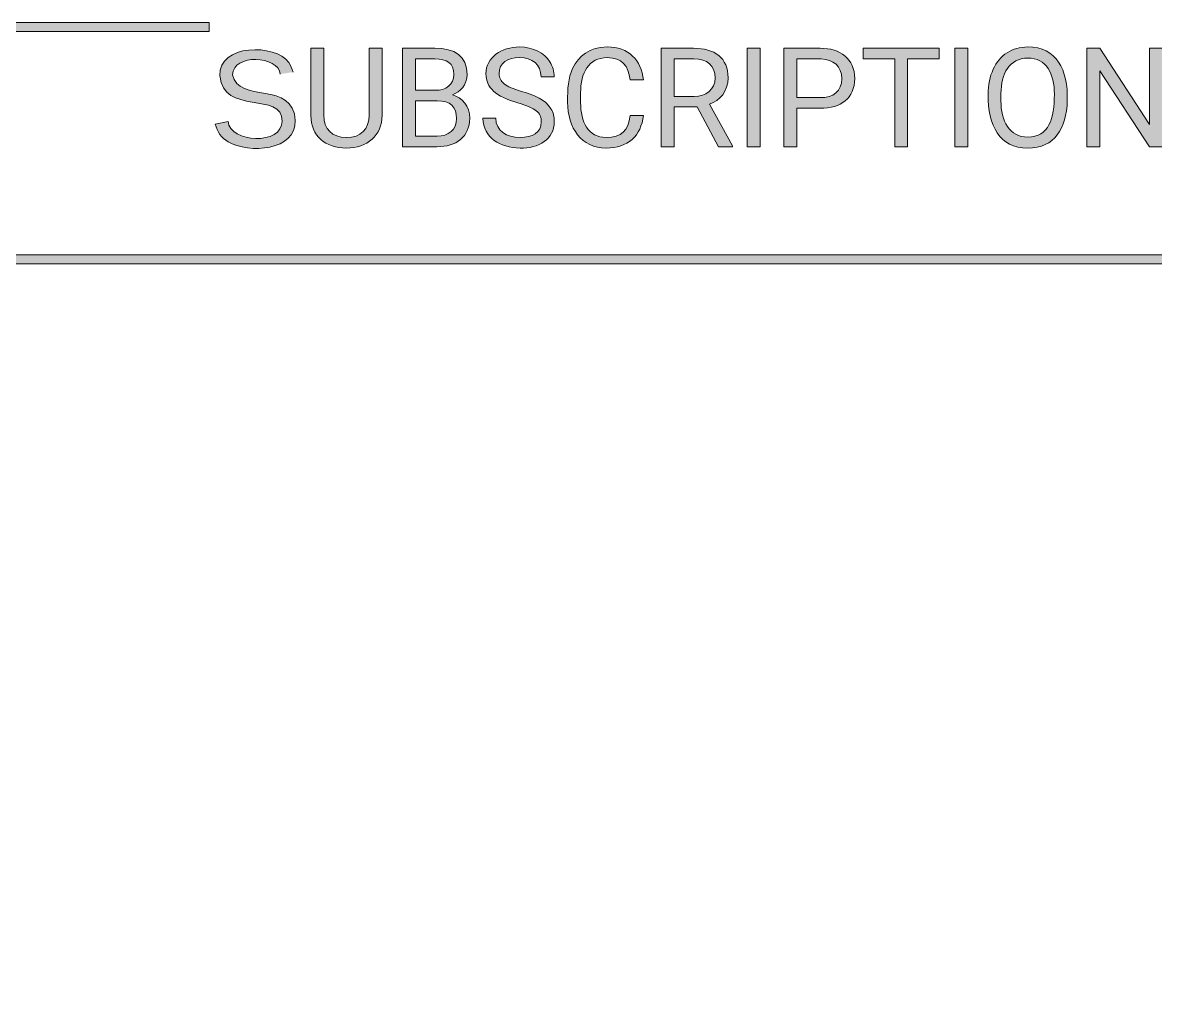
# Model space of a CAD drawing. Extents: x 3 to 1760, y 20 to 1040.
# Drawn here: x 823.8 to 951, y 654.3 to 765.2 of the extents above; entities that cross this region are included whole.
import ezdxf

# ---------------------------------------------------------------- set-up
doc = ezdxf.new("R2010")
doc.units = 0
doc.header["$MEASUREMENT"] = 0
doc.layers.add('Layer 1', color=7, linetype='Continuous', lineweight=0)

# ---------------------------------------------------------------- blocks, each defined once
blk = doc.blocks.new('Block_116')
at = {"layer": 'Layer 1', "true_color": 0x282c33, "transparency": 33554687}
h = blk.add_hatch(color=250, dxfattribs=at)
h.dxf.hatch_style = 2
edge = h.paths.add_edge_path()
edge.add_spline(control_points=[(852.71, 759.4), (852.5, 761.47), (847.4, 761.73), (847.35, 759.31), (847.96, 756.07), (854.18, 758.7), (854.4, 754.17), (854.53, 750.8), (849.17, 750.41), (846.84, 751.79), (846.1, 752.22), (845.63, 752.91), (845.41, 753.78), (845.41, 753.78), (846.84, 754.08), (846.84, 754.08), (847.05, 751.66), (852.93, 751.36), (852.93, 754.12), (852.93, 757.49), (846.23, 754.73), (845.93, 759.22), (845.71, 762.77), (852.19, 762.85), (853.66, 760.69), (853.88, 760.39), (854.01, 760), (854.14, 759.61)], knot_values=[0, 0, 0, 0, 1, 1, 1, 2, 2, 2, 3, 3, 3, 4, 4, 4, 5, 5, 5, 6, 6, 6, 7, 7, 7, 8, 8, 8, 9, 9, 9, 9], degree=3, periodic=0)
edge.add_line((854.14, 759.61), (852.71, 759.4))
h = blk.add_hatch(color=250, dxfattribs=at)
h.dxf.hatch_style = 2
edge = h.paths.add_edge_path()
edge.add_spline(control_points=[(879.65, 752.27), (881.01, 752.27), (882.04, 752.8), (882.04, 754.02), (882.04, 754.56), (881.85, 754.99), (881.47, 755.28), (881.09, 755.58), (880.4, 755.87), (879.4, 756.16), (878.15, 756.52), (877.24, 756.96), (876.67, 757.49), (876.1, 758.01), (875.82, 758.66), (875.82, 759.42), (875.82, 761.29), (877.57, 762.44), (879.58, 762.44), (881.14, 762.44), (882.38, 761.76), (882.99, 760.78), (883.31, 760.27), (883.48, 759.71), (883.48, 759.09), (883.48, 759.09), (882.01, 759.09), (882.01, 759.09), (882.01, 760.49), (881.03, 761.24), (879.58, 761.24), (878.27, 761.24), (877.31, 760.66), (877.29, 759.45), (877.29, 759), (877.49, 758.62), (877.87, 758.31), (878.25, 758), (878.89, 757.72), (879.81, 757.45), (881.37, 757), (882.43, 756.57), (883.12, 755.5), (883.39, 755.1), (883.5, 754.6), (883.5, 754.04), (883.49, 752.09), (881.75, 751.02), (879.65, 751.08), (877.39, 751.14), (875.54, 752.21), (875.47, 754.43), (875.47, 754.43), (876.93, 754.43), (876.93, 754.43), (876.93, 753.01), (878.15, 752.27), (879.65, 752.27)], knot_values=[0, 0, 0, 0, 1, 1, 1, 2, 2, 2, 3, 3, 3, 4, 4, 4, 5, 5, 5, 6, 6, 6, 7, 7, 7, 8, 8, 8, 9, 9, 9, 10, 10, 10, 11, 11, 11, 12, 12, 12, 13, 13, 13, 14, 14, 14, 15, 15, 15, 16, 16, 16, 17, 17, 17, 18, 18, 18, 19, 19, 19, 19], degree=3, periodic=0)
edge.add_line((879.65, 752.27), (879.65, 752.27))
h = blk.add_hatch(color=250, dxfattribs=at)
h.dxf.hatch_style = 2
edge = h.paths.add_edge_path()
edge.add_spline(control_points=[(889.31, 752.27), (891.12, 752.27), (891.77, 753.04), (892.04, 754.74), (892.04, 754.74), (893.51, 754.74), (893.51, 754.74), (893.26, 752.48), (891.77, 751.08), (889.31, 751.08), (886.57, 751.08), (884.99, 753.35), (884.99, 756.24), (884.99, 757.74), (885.05, 758.98), (885.55, 760.02), (886.21, 761.43), (887.5, 762.42), (889.44, 762.44), (891.84, 762.45), (893.31, 760.96), (893.51, 758.73), (893.51, 758.73), (892.04, 758.73), (892.04, 758.73), (891.8, 760.34), (891.14, 761.24), (889.44, 761.24), (887.38, 761.24), (886.43, 759.54), (886.46, 757.27), (886.46, 757.27), (886.46, 756.2), (886.46, 756.2), (886.43, 754.05), (887.33, 752.27), (889.31, 752.27)], knot_values=[0, 0, 0, 0, 1, 1, 1, 2, 2, 2, 3, 3, 3, 4, 4, 4, 5, 5, 5, 6, 6, 6, 7, 7, 7, 8, 8, 8, 9, 9, 9, 10, 10, 10, 11, 11, 11, 12, 12, 12, 12], degree=3, periodic=0)
edge.add_line((889.31, 752.27), (889.31, 752.27))
h = blk.add_hatch(color=250, dxfattribs=at)
h.dxf.hatch_style = 2
edge = h.paths.add_edge_path()
edge.add_spline(control_points=[(936.69, 762.44), (939.92, 762.44), (941.24, 759.91), (941.14, 756.4), (941.05, 753.3), (939.72, 751.08), (936.7, 751.08), (933.5, 751.08), (932.24, 753.61), (932.24, 757.1), (932.24, 759.24), (933.05, 760.95), (934.37, 761.79), (935.05, 762.21), (935.81, 762.44), (936.69, 762.44)], knot_values=[0, 0, 0, 0, 1, 1, 1, 2, 2, 2, 3, 3, 3, 4, 4, 4, 5, 5, 5, 5], degree=3, periodic=0)
edge = h.paths.add_edge_path()
edge.add_spline(control_points=[(936.7, 752.31), (939.07, 752.31), (939.69, 754.43), (939.69, 757.12), (939.69, 759.45), (938.81, 761.19), (936.69, 761.19), (934.64, 761.19), (933.69, 759.42), (933.69, 757.21), (933.69, 757.21), (933.69, 756.4), (933.69, 756.4), (933.66, 754.14), (934.63, 752.31), (936.7, 752.31)], knot_values=[0, 0, 0, 0, 1, 1, 1, 2, 2, 2, 3, 3, 3, 4, 4, 4, 5, 5, 5, 5], degree=3, periodic=0)
edge.add_line((936.7, 752.31), (936.7, 752.31))
h = blk.add_hatch(color=250, dxfattribs=at)
h.dxf.hatch_style = 2
edge = h.paths.add_edge_path()
edge.add_spline(control_points=[(860.14, 752.27), (861.76, 752.27), (862.7, 753.19), (862.69, 754.79), (862.69, 754.79), (862.69, 762.29), (862.69, 762.29), (862.69, 762.29), (864.16, 762.29), (864.16, 762.29), (864.16, 762.29), (864.16, 754.77), (864.16, 754.77), (864.13, 752.49), (862.5, 751.08), (860.14, 751.08), (857.79, 751.08), (856.14, 752.45), (856.15, 754.75), (856.15, 754.75), (856.15, 762.29), (856.15, 762.29), (856.15, 762.29), (857.59, 762.29), (857.59, 762.29), (857.59, 762.29), (857.59, 754.8), (857.59, 754.8), (857.59, 753.2), (858.53, 752.27), (860.14, 752.27)], knot_values=[0, 0, 0, 0, 1, 1, 1, 2, 2, 2, 3, 3, 3, 4, 4, 4, 5, 5, 5, 6, 6, 6, 7, 7, 7, 8, 8, 8, 9, 9, 9, 10, 10, 10, 10], degree=3, periodic=0)
edge.add_line((860.14, 752.27), (860.14, 752.27))
h = blk.add_hatch(color=250, dxfattribs=at)
h.dxf.hatch_style = 2
edge = h.paths.add_edge_path()
edge.add_spline(control_points=[(870.32, 752.42), (871.62, 752.41), (872.52, 753.14), (872.52, 754.4), (872.52, 755.73), (871.8, 756.4), (870.35, 756.4), (870.35, 756.4), (867.92, 756.4), (867.92, 756.4), (867.92, 756.4), (867.92, 752.42), (867.92, 752.42), (867.92, 752.42), (870.32, 752.42), (870.32, 752.42)], knot_values=[0, 0, 0, 0, 1, 1, 1, 2, 2, 2, 3, 3, 3, 4, 4, 4, 5, 5, 5, 5], degree=3, periodic=0)
edge = h.paths.add_edge_path()
edge.add_spline(control_points=[(873.99, 754.42), (873.98, 752.33), (872.49, 751.23), (870.29, 751.23), (870.29, 751.23), (866.46, 751.23), (866.46, 751.23), (866.46, 751.23), (866.46, 762.29), (866.46, 762.29), (866.46, 762.29), (870.07, 762.29), (870.07, 762.29), (872.31, 762.3), (873.69, 761.44), (873.69, 759.34), (873.69, 758.18), (872.94, 757.42), (872.05, 757.05), (873.16, 756.76), (873.99, 755.78), (873.99, 754.42)], knot_values=[0, 0, 0, 0, 1, 1, 1, 2, 2, 2, 3, 3, 3, 4, 4, 4, 5, 5, 5, 6, 6, 6, 7, 7, 7, 7], degree=3, periodic=0)
edge = h.paths.add_edge_path()
edge.add_spline(control_points=[(872.22, 759.35), (872.21, 760.65), (871.43, 761.09), (870.07, 761.09), (870.07, 761.09), (867.92, 761.09), (867.92, 761.09), (867.92, 761.09), (867.92, 757.57), (867.92, 757.57), (867.92, 757.57), (870.12, 757.57), (870.12, 757.57), (871.31, 757.55), (872.23, 758.21), (872.22, 759.35)], knot_values=[0, 0, 0, 0, 1, 1, 1, 2, 2, 2, 3, 3, 3, 4, 4, 4, 5, 5, 5, 5], degree=3, periodic=0)
edge.add_line((872.22, 759.35), (872.22, 759.35))
h = blk.add_hatch(color=250, dxfattribs=at)
h.dxf.hatch_style = 2
edge = h.paths.add_edge_path()
edge.add_spline(control_points=[(903.03, 758.96), (903.03, 757.43), (902.1, 756.45), (900.92, 756.01), (900.92, 756.01), (903.52, 751.32), (903.52, 751.32), (903.52, 751.32), (903.52, 751.23), (903.52, 751.23), (903.52, 751.23), (901.95, 751.23), (901.95, 751.23), (901.95, 751.23), (899.55, 755.7), (899.55, 755.7), (899.55, 755.7), (896.95, 755.7), (896.95, 755.7), (896.95, 755.7), (896.95, 751.23), (896.95, 751.23), (896.95, 751.23), (895.49, 751.23), (895.49, 751.23), (895.49, 751.23), (895.49, 762.29), (895.49, 762.29), (895.49, 762.29), (899.15, 762.29), (899.15, 762.29), (901.5, 762.3), (903.03, 761.23), (903.03, 758.96)], knot_values=[0, 0, 0, 0, 1, 1, 1, 2, 2, 2, 3, 3, 3, 4, 4, 4, 5, 5, 5, 6, 6, 6, 7, 7, 7, 8, 8, 8, 9, 9, 9, 10, 10, 10, 11, 11, 11, 11], degree=3, periodic=0)
edge = h.paths.add_edge_path()
edge.add_spline(control_points=[(901.57, 758.96), (901.57, 760.38), (900.65, 761.09), (899.19, 761.09), (899.19, 761.09), (896.95, 761.09), (896.95, 761.09), (896.95, 761.09), (896.95, 756.89), (896.95, 756.89), (896.95, 756.89), (899.2, 756.89), (899.2, 756.89), (900.55, 756.87), (901.57, 757.66), (901.57, 758.96)], knot_values=[0, 0, 0, 0, 1, 1, 1, 2, 2, 2, 3, 3, 3, 4, 4, 4, 5, 5, 5, 5], degree=3, periodic=0)
edge.add_line((901.57, 758.96), (901.57, 758.96))
h = blk.add_hatch(color=250, dxfattribs=at)
h.dxf.hatch_style = 2
edge = h.paths.add_edge_path()
edge.add_spline(control_points=[(906.64, 751.23), (906.64, 751.23), (905.18, 751.23), (905.18, 751.23), (905.18, 751.23), (905.18, 762.29), (905.18, 762.29), (905.18, 762.29), (906.64, 762.29), (906.64, 762.29), (906.64, 762.29), (906.64, 751.23), (906.64, 751.23)], knot_values=[0, 0, 0, 0, 1, 1, 1, 2, 2, 2, 3, 3, 3, 4, 4, 4, 4], degree=3, periodic=0)
edge.add_line((906.64, 751.23), (906.64, 751.23))
h = blk.add_hatch(color=250, dxfattribs=at)
h.dxf.hatch_style = 2
edge = h.paths.add_edge_path()
edge.add_spline(control_points=[(917.26, 758.91), (917.25, 756.65), (915.72, 755.56), (913.37, 755.56), (913.37, 755.56), (910.76, 755.56), (910.76, 755.56), (910.76, 755.56), (910.76, 751.23), (910.76, 751.23), (910.76, 751.23), (909.3, 751.23), (909.3, 751.23), (909.3, 751.23), (909.3, 762.29), (909.3, 762.29), (909.3, 762.29), (913.38, 762.29), (913.38, 762.29), (915.64, 762.33), (917.26, 761.04), (917.26, 758.91)], knot_values=[0, 0, 0, 0, 1, 1, 1, 2, 2, 2, 3, 3, 3, 4, 4, 4, 5, 5, 5, 6, 6, 6, 7, 7, 7, 7], degree=3, periodic=0)
edge = h.paths.add_edge_path()
edge.add_spline(control_points=[(915.8, 758.89), (915.81, 760.24), (914.84, 761.08), (913.47, 761.09), (913.47, 761.09), (910.76, 761.09), (910.76, 761.09), (910.76, 761.09), (910.76, 756.75), (910.76, 756.75), (910.76, 756.75), (913.38, 756.75), (913.38, 756.75), (914.87, 756.74), (915.8, 757.45), (915.8, 758.89)], knot_values=[0, 0, 0, 0, 1, 1, 1, 2, 2, 2, 3, 3, 3, 4, 4, 4, 5, 5, 5, 5], degree=3, periodic=0)
edge.add_line((915.8, 758.89), (915.8, 758.89))
h = blk.add_hatch(color=250, dxfattribs=at)
h.dxf.hatch_style = 2
edge = h.paths.add_edge_path()
edge.add_spline(control_points=[(926.76, 761.09), (926.76, 761.09), (923.2, 761.09), (923.2, 761.09), (923.2, 761.09), (923.2, 751.23), (923.2, 751.23), (923.2, 751.23), (921.75, 751.23), (921.75, 751.23), (921.75, 751.23), (921.75, 761.09), (921.75, 761.09), (921.75, 761.09), (918.21, 761.09), (918.21, 761.09), (918.21, 761.09), (918.21, 762.29), (918.21, 762.29), (918.21, 762.29), (926.76, 762.29), (926.76, 762.29), (926.76, 762.29), (926.76, 761.09), (926.76, 761.09)], knot_values=[0, 0, 0, 0, 1, 1, 1, 2, 2, 2, 3, 3, 3, 4, 4, 4, 5, 5, 5, 6, 6, 6, 7, 7, 7, 8, 8, 8, 8], degree=3, periodic=0)
edge.add_line((926.76, 761.09), (926.76, 761.09))
h = blk.add_hatch(color=250, dxfattribs=at)
h.dxf.hatch_style = 2
edge = h.paths.add_edge_path()
edge.add_spline(control_points=[(929.96, 751.23), (929.96, 751.23), (928.51, 751.23), (928.51, 751.23), (928.51, 751.23), (928.51, 762.29), (928.51, 762.29), (928.51, 762.29), (929.96, 762.29), (929.96, 762.29), (929.96, 762.29), (929.96, 751.23), (929.96, 751.23)], knot_values=[0, 0, 0, 0, 1, 1, 1, 2, 2, 2, 3, 3, 3, 4, 4, 4, 4], degree=3, periodic=0)
edge.add_line((929.96, 751.23), (929.96, 751.23))
h = blk.add_hatch(color=250, dxfattribs=at)
h.dxf.hatch_style = 2
edge = h.paths.add_edge_path()
edge.add_spline(control_points=[(951.82, 751.23), (951.82, 751.23), (950.36, 751.23), (950.36, 751.23), (950.36, 751.23), (944.79, 759.75), (944.79, 759.75), (944.79, 759.75), (944.79, 751.23), (944.79, 751.23), (944.79, 751.23), (943.33, 751.23), (943.33, 751.23), (943.33, 751.23), (943.33, 762.29), (943.33, 762.29), (943.33, 762.29), (944.79, 762.29), (944.79, 762.29), (944.79, 762.29), (950.37, 753.73), (950.37, 753.73), (950.37, 753.73), (950.37, 762.29), (950.37, 762.29), (950.37, 762.29), (951.82, 762.29), (951.82, 762.29), (951.82, 762.29), (951.82, 751.23), (951.82, 751.23)], knot_values=[0, 0, 0, 0, 1, 1, 1, 2, 2, 2, 3, 3, 3, 4, 4, 4, 5, 5, 5, 6, 6, 6, 7, 7, 7, 8, 8, 8, 9, 9, 9, 10, 10, 10, 10], degree=3, periodic=0)
edge.add_line((951.82, 751.23), (951.82, 751.23))
at = {"layer": 'Layer 1'}
for points, knots in [([(852.71, 759.4), (852.5, 761.47), (847.4, 761.73), (847.35, 759.31), (847.96, 756.07), (854.18, 758.7), (854.4, 754.17), (854.53, 750.8), (849.17, 750.41), (846.84, 751.79), (846.1, 752.22), (845.63, 752.91), (845.41, 753.78), (845.41, 753.78), (846.84, 754.08), (846.84, 754.08), (847.05, 751.66), (852.93, 751.36), (852.93, 754.12), (852.93, 757.49), (846.23, 754.73), (845.93, 759.22), (845.71, 762.77), (852.19, 762.85), (853.66, 760.69), (853.88, 760.39), (854.01, 760), (854.14, 759.61)], [0, 0, 0, 0, 1, 1, 1, 2, 2, 2, 3, 3, 3, 4, 4, 4, 5, 5, 5, 6, 6, 6, 7, 7, 7, 8, 8, 8, 9, 9, 9, 9]), ([(879.65, 752.27), (881.01, 752.27), (882.04, 752.8), (882.04, 754.02), (882.04, 754.56), (881.85, 754.99), (881.47, 755.28), (881.09, 755.58), (880.4, 755.87), (879.4, 756.16), (878.15, 756.52), (877.24, 756.96), (876.67, 757.49), (876.1, 758.01), (875.82, 758.66), (875.82, 759.42), (875.82, 761.29), (877.57, 762.44), (879.58, 762.44), (881.14, 762.44), (882.38, 761.76), (882.99, 760.78), (883.31, 760.27), (883.48, 759.71), (883.48, 759.09), (883.48, 759.09), (882.01, 759.09), (882.01, 759.09), (882.01, 760.49), (881.03, 761.24), (879.58, 761.24), (878.27, 761.24), (877.31, 760.66), (877.29, 759.45), (877.29, 759), (877.49, 758.62), (877.87, 758.31), (878.25, 758), (878.89, 757.72), (879.81, 757.45), (881.37, 757), (882.43, 756.57), (883.12, 755.5), (883.39, 755.1), (883.5, 754.6), (883.5, 754.04), (883.49, 752.09), (881.75, 751.02), (879.65, 751.08), (877.39, 751.14), (875.54, 752.21), (875.47, 754.43), (875.47, 754.43), (876.93, 754.43), (876.93, 754.43), (876.93, 753.01), (878.15, 752.27), (879.65, 752.27)], [0, 0, 0, 0, 1, 1, 1, 2, 2, 2, 3, 3, 3, 4, 4, 4, 5, 5, 5, 6, 6, 6, 7, 7, 7, 8, 8, 8, 9, 9, 9, 10, 10, 10, 11, 11, 11, 12, 12, 12, 13, 13, 13, 14, 14, 14, 15, 15, 15, 16, 16, 16, 17, 17, 17, 18, 18, 18, 19, 19, 19, 19]), ([(889.31, 752.27), (891.12, 752.27), (891.77, 753.04), (892.04, 754.74), (892.04, 754.74), (893.51, 754.74), (893.51, 754.74), (893.26, 752.48), (891.77, 751.08), (889.31, 751.08), (886.57, 751.08), (884.99, 753.35), (884.99, 756.24), (884.99, 757.74), (885.05, 758.98), (885.55, 760.02), (886.21, 761.43), (887.5, 762.42), (889.44, 762.44), (891.84, 762.45), (893.31, 760.96), (893.51, 758.73), (893.51, 758.73), (892.04, 758.73), (892.04, 758.73), (891.8, 760.34), (891.14, 761.24), (889.44, 761.24), (887.38, 761.24), (886.43, 759.54), (886.46, 757.27), (886.46, 757.27), (886.46, 756.2), (886.46, 756.2), (886.43, 754.05), (887.33, 752.27), (889.31, 752.27)], [0, 0, 0, 0, 1, 1, 1, 2, 2, 2, 3, 3, 3, 4, 4, 4, 5, 5, 5, 6, 6, 6, 7, 7, 7, 8, 8, 8, 9, 9, 9, 10, 10, 10, 11, 11, 11, 12, 12, 12, 12]), ([(936.69, 762.44), (939.92, 762.44), (941.24, 759.91), (941.14, 756.4), (941.05, 753.3), (939.72, 751.08), (936.7, 751.08), (933.5, 751.08), (932.24, 753.61), (932.24, 757.1), (932.24, 759.24), (933.05, 760.95), (934.37, 761.79), (935.05, 762.21), (935.81, 762.44), (936.69, 762.44)], [0, 0, 0, 0, 1, 1, 1, 2, 2, 2, 3, 3, 3, 4, 4, 4, 5, 5, 5, 5]), ([(860.14, 752.27), (861.76, 752.27), (862.7, 753.19), (862.69, 754.79), (862.69, 754.79), (862.69, 762.29), (862.69, 762.29), (862.69, 762.29), (864.16, 762.29), (864.16, 762.29), (864.16, 762.29), (864.16, 754.77), (864.16, 754.77), (864.13, 752.49), (862.5, 751.08), (860.14, 751.08), (857.79, 751.08), (856.14, 752.45), (856.15, 754.75), (856.15, 754.75), (856.15, 762.29), (856.15, 762.29), (856.15, 762.29), (857.59, 762.29), (857.59, 762.29), (857.59, 762.29), (857.59, 754.8), (857.59, 754.8), (857.59, 753.2), (858.53, 752.27), (860.14, 752.27)], [0, 0, 0, 0, 1, 1, 1, 2, 2, 2, 3, 3, 3, 4, 4, 4, 5, 5, 5, 6, 6, 6, 7, 7, 7, 8, 8, 8, 9, 9, 9, 10, 10, 10, 10]), ([(873.99, 754.42), (873.98, 752.33), (872.49, 751.23), (870.29, 751.23), (870.29, 751.23), (866.46, 751.23), (866.46, 751.23), (866.46, 751.23), (866.46, 762.29), (866.46, 762.29), (866.46, 762.29), (870.07, 762.29), (870.07, 762.29), (872.31, 762.3), (873.69, 761.44), (873.69, 759.34), (873.69, 758.18), (872.94, 757.42), (872.05, 757.05), (873.16, 756.76), (873.99, 755.78), (873.99, 754.42)], [0, 0, 0, 0, 1, 1, 1, 2, 2, 2, 3, 3, 3, 4, 4, 4, 5, 5, 5, 6, 6, 6, 7, 7, 7, 7]), ([(903.03, 758.96), (903.03, 757.43), (902.1, 756.45), (900.92, 756.01), (900.92, 756.01), (903.52, 751.32), (903.52, 751.32), (903.52, 751.32), (903.52, 751.23), (903.52, 751.23), (903.52, 751.23), (901.95, 751.23), (901.95, 751.23), (901.95, 751.23), (899.55, 755.7), (899.55, 755.7), (899.55, 755.7), (896.95, 755.7), (896.95, 755.7), (896.95, 755.7), (896.95, 751.23), (896.95, 751.23), (896.95, 751.23), (895.49, 751.23), (895.49, 751.23), (895.49, 751.23), (895.49, 762.29), (895.49, 762.29), (895.49, 762.29), (899.15, 762.29), (899.15, 762.29), (901.5, 762.3), (903.03, 761.23), (903.03, 758.96)], [0, 0, 0, 0, 1, 1, 1, 2, 2, 2, 3, 3, 3, 4, 4, 4, 5, 5, 5, 6, 6, 6, 7, 7, 7, 8, 8, 8, 9, 9, 9, 10, 10, 10, 11, 11, 11, 11]), ([(906.64, 751.23), (906.64, 751.23), (905.18, 751.23), (905.18, 751.23), (905.18, 751.23), (905.18, 762.29), (905.18, 762.29), (905.18, 762.29), (906.64, 762.29), (906.64, 762.29), (906.64, 762.29), (906.64, 751.23), (906.64, 751.23)], [0, 0, 0, 0, 1, 1, 1, 2, 2, 2, 3, 3, 3, 4, 4, 4, 4]), ([(917.26, 758.91), (917.25, 756.65), (915.72, 755.56), (913.37, 755.56), (913.37, 755.56), (910.76, 755.56), (910.76, 755.56), (910.76, 755.56), (910.76, 751.23), (910.76, 751.23), (910.76, 751.23), (909.3, 751.23), (909.3, 751.23), (909.3, 751.23), (909.3, 762.29), (909.3, 762.29), (909.3, 762.29), (913.38, 762.29), (913.38, 762.29), (915.64, 762.33), (917.26, 761.04), (917.26, 758.91)], [0, 0, 0, 0, 1, 1, 1, 2, 2, 2, 3, 3, 3, 4, 4, 4, 5, 5, 5, 6, 6, 6, 7, 7, 7, 7]), ([(926.76, 761.09), (926.76, 761.09), (923.2, 761.09), (923.2, 761.09), (923.2, 761.09), (923.2, 751.23), (923.2, 751.23), (923.2, 751.23), (921.75, 751.23), (921.75, 751.23), (921.75, 751.23), (921.75, 761.09), (921.75, 761.09), (921.75, 761.09), (918.21, 761.09), (918.21, 761.09), (918.21, 761.09), (918.21, 762.29), (918.21, 762.29), (918.21, 762.29), (926.76, 762.29), (926.76, 762.29), (926.76, 762.29), (926.76, 761.09), (926.76, 761.09)], [0, 0, 0, 0, 1, 1, 1, 2, 2, 2, 3, 3, 3, 4, 4, 4, 5, 5, 5, 6, 6, 6, 7, 7, 7, 8, 8, 8, 8]), ([(929.96, 751.23), (929.96, 751.23), (928.51, 751.23), (928.51, 751.23), (928.51, 751.23), (928.51, 762.29), (928.51, 762.29), (928.51, 762.29), (929.96, 762.29), (929.96, 762.29), (929.96, 762.29), (929.96, 751.23), (929.96, 751.23)], [0, 0, 0, 0, 1, 1, 1, 2, 2, 2, 3, 3, 3, 4, 4, 4, 4]), ([(936.7, 752.31), (939.07, 752.31), (939.69, 754.43), (939.69, 757.12), (939.69, 759.45), (938.81, 761.19), (936.69, 761.19), (934.64, 761.19), (933.69, 759.42), (933.69, 757.21), (933.69, 757.21), (933.69, 756.4), (933.69, 756.4), (933.66, 754.14), (934.63, 752.31), (936.7, 752.31)], [0, 0, 0, 0, 1, 1, 1, 2, 2, 2, 3, 3, 3, 4, 4, 4, 5, 5, 5, 5]), ([(951.82, 751.23), (951.82, 751.23), (950.36, 751.23), (950.36, 751.23), (950.36, 751.23), (944.79, 759.75), (944.79, 759.75), (944.79, 759.75), (944.79, 751.23), (944.79, 751.23), (944.79, 751.23), (943.33, 751.23), (943.33, 751.23), (943.33, 751.23), (943.33, 762.29), (943.33, 762.29), (943.33, 762.29), (944.79, 762.29), (944.79, 762.29), (944.79, 762.29), (950.37, 753.73), (950.37, 753.73), (950.37, 753.73), (950.37, 762.29), (950.37, 762.29), (950.37, 762.29), (951.82, 762.29), (951.82, 762.29), (951.82, 762.29), (951.82, 751.23), (951.82, 751.23)], [0, 0, 0, 0, 1, 1, 1, 2, 2, 2, 3, 3, 3, 4, 4, 4, 5, 5, 5, 6, 6, 6, 7, 7, 7, 8, 8, 8, 9, 9, 9, 10, 10, 10, 10]), ([(872.22, 759.35), (872.21, 760.65), (871.43, 761.09), (870.07, 761.09), (870.07, 761.09), (867.92, 761.09), (867.92, 761.09), (867.92, 761.09), (867.92, 757.57), (867.92, 757.57), (867.92, 757.57), (870.12, 757.57), (870.12, 757.57), (871.31, 757.55), (872.23, 758.21), (872.22, 759.35)], [0, 0, 0, 0, 1, 1, 1, 2, 2, 2, 3, 3, 3, 4, 4, 4, 5, 5, 5, 5]), ([(901.57, 758.96), (901.57, 760.38), (900.65, 761.09), (899.19, 761.09), (899.19, 761.09), (896.95, 761.09), (896.95, 761.09), (896.95, 761.09), (896.95, 756.89), (896.95, 756.89), (896.95, 756.89), (899.2, 756.89), (899.2, 756.89), (900.55, 756.87), (901.57, 757.66), (901.57, 758.96)], [0, 0, 0, 0, 1, 1, 1, 2, 2, 2, 3, 3, 3, 4, 4, 4, 5, 5, 5, 5]), ([(915.8, 758.89), (915.81, 760.24), (914.84, 761.08), (913.47, 761.09), (913.47, 761.09), (910.76, 761.09), (910.76, 761.09), (910.76, 761.09), (910.76, 756.75), (910.76, 756.75), (910.76, 756.75), (913.38, 756.75), (913.38, 756.75), (914.87, 756.74), (915.8, 757.45), (915.8, 758.89)], [0, 0, 0, 0, 1, 1, 1, 2, 2, 2, 3, 3, 3, 4, 4, 4, 5, 5, 5, 5]), ([(870.32, 752.42), (871.62, 752.41), (872.52, 753.14), (872.52, 754.4), (872.52, 755.73), (871.8, 756.4), (870.35, 756.4), (870.35, 756.4), (867.92, 756.4), (867.92, 756.4), (867.92, 756.4), (867.92, 752.42), (867.92, 752.42), (867.92, 752.42), (870.32, 752.42), (870.32, 752.42)], [0, 0, 0, 0, 1, 1, 1, 2, 2, 2, 3, 3, 3, 4, 4, 4, 5, 5, 5, 5])]:
    blk.add_open_spline(points, degree=3, knots=knots, dxfattribs=at)
blk = doc.blocks.new('Block_115')
at = {"layer": 'Layer 1'}
blk.add_blockref('Block_116', (0, 0), dxfattribs=at)
blk = doc.blocks.new('Block_0')
at = {"layer": 'Layer 1', "true_color": 0x666666, "transparency": 33554687}
h = blk.add_hatch(color=251, dxfattribs=at)
h.dxf.hatch_style = 2
edge = h.paths.add_edge_path()
edge.add_spline(control_points=[(566.74, 764.17), (566.74, 764.17), (566.74, 765.17), (566.74, 765.17), (566.74, 765.17), (844.71, 765.17), (844.71, 765.17), (844.71, 765.17), (844.71, 764.17), (844.71, 764.17), (844.71, 764.17), (566.74, 764.17), (566.74, 764.17)], knot_values=[0, 0, 0, 0, 1, 1, 1, 2, 2, 2, 3, 3, 3, 4, 4, 4, 4], degree=3, periodic=0)
edge = h.paths.add_edge_path()
edge.add_spline(control_points=[(1185.28, 765), (1185.28, 765), (1187.18, 764.56), (1187.18, 764.56), (1187.18, 764.56), (1189, 763.81), (1189, 763.81), (1189, 763.81), (1190.66, 762.79), (1190.66, 762.79), (1190.66, 762.79), (1192.16, 761.52), (1192.16, 761.52), (1192.16, 761.52), (1193.43, 760.02), (1193.43, 760.02), (1193.43, 760.02), (1194.45, 758.36), (1194.45, 758.36), (1194.45, 758.36), (1195.2, 756.56), (1195.2, 756.56), (1195.2, 756.56), (1195.66, 754.64), (1195.66, 754.64), (1195.66, 754.64), (1195.81, 752.71), (1195.81, 752.71), (1195.81, 752.71), (1195.81, 619.58), (1195.81, 619.58), (1195.81, 619.58), (1194.81, 619.58), (1194.81, 619.58), (1194.81, 619.58), (1194.81, 752.65), (1194.81, 752.65), (1194.81, 752.65), (1194.68, 754.47), (1194.68, 754.47), (1194.68, 754.47), (1194.26, 756.22), (1194.26, 756.22), (1194.26, 756.22), (1193.56, 757.89), (1193.56, 757.89), (1193.56, 757.89), (1192.63, 759.41), (1192.63, 759.41), (1192.63, 759.41), (1191.45, 760.79), (1191.45, 760.79), (1191.45, 760.79), (1190.08, 761.96), (1190.08, 761.96), (1190.08, 761.96), (1188.54, 762.9), (1188.54, 762.9), (1188.54, 762.9), (1186.88, 763.6), (1186.88, 763.6), (1186.88, 763.6), (1185.12, 764.02), (1185.12, 764.02), (1185.12, 764.02), (1183.32, 764.17), (1183.32, 764.17), (1183.32, 764.17), (1046.58, 764.17), (1046.58, 764.17), (1046.58, 764.17), (1046.58, 765.17), (1046.58, 765.17), (1046.58, 765.17), (1183.35, 765.17), (1183.35, 765.17), (1183.35, 765.17), (1185.28, 765), (1185.28, 765)], knot_values=[0, 0, 0, 0, 1, 1, 1, 2, 2, 2, 3, 3, 3, 4, 4, 4, 5, 5, 5, 6, 6, 6, 7, 7, 7, 8, 8, 8, 9, 9, 9, 10, 10, 10, 11, 11, 11, 12, 12, 12, 13, 13, 13, 14, 14, 14, 15, 15, 15, 16, 16, 16, 17, 17, 17, 18, 18, 18, 19, 19, 19, 20, 20, 20, 21, 21, 21, 22, 22, 22, 23, 23, 23, 24, 24, 24, 25, 25, 25, 26, 26, 26, 26], degree=3, periodic=0)
at = {"layer": 'Layer 1', "true_color": 0x333333, "transparency": 33554687}
h = blk.add_hatch(color=250, dxfattribs=at)
h.dxf.hatch_style = 2
edge = h.paths.add_edge_path()
edge.add_spline(control_points=[(1047.97, 738.95), (1047.97, 738.95), (1049.87, 738.49), (1049.87, 738.49), (1049.87, 738.49), (1051.69, 737.73), (1051.69, 737.73), (1051.69, 737.73), (1053.36, 736.71), (1053.36, 736.71), (1053.36, 736.71), (1054.86, 735.43), (1054.86, 735.43), (1054.86, 735.43), (1056.12, 733.93), (1056.12, 733.93), (1056.12, 733.93), (1057.16, 732.27), (1057.16, 732.27), (1057.16, 732.27), (1057.91, 730.45), (1057.91, 730.45), (1057.91, 730.45), (1058.36, 728.55), (1058.36, 728.55), (1058.36, 728.55), (1058.51, 726.61), (1058.51, 726.61), (1058.51, 726.61), (1058.51, 701.33), (1058.51, 701.33), (1058.51, 701.33), (1057.51, 701.33), (1057.51, 701.33), (1057.51, 701.33), (1057.51, 726.57), (1057.51, 726.57), (1057.51, 726.57), (1057.37, 728.39), (1057.37, 728.39), (1057.37, 728.39), (1056.95, 730.14), (1056.95, 730.14), (1056.95, 730.14), (1056.25, 731.81), (1056.25, 731.81), (1056.25, 731.81), (1055.31, 733.35), (1055.31, 733.35), (1055.31, 733.35), (1054.14, 734.72), (1054.14, 734.72), (1054.14, 734.72), (1052.77, 735.89), (1052.77, 735.89), (1052.77, 735.89), (1051.23, 736.84), (1051.23, 736.84), (1051.23, 736.84), (1049.56, 737.54), (1049.56, 737.54), (1049.56, 737.54), (1047.81, 737.94), (1047.81, 737.94), (1047.81, 737.94), (1045.99, 738.09), (1045.99, 738.09), (1045.99, 738.09), (546.31, 738.09), (546.31, 738.09), (546.31, 738.09), (546.31, 739.09), (546.31, 739.09), (546.31, 739.09), (1046.03, 739.09), (1046.03, 739.09), (1046.03, 739.09), (1047.97, 738.95), (1047.97, 738.95)], knot_values=[0, 0, 0, 0, 1, 1, 1, 2, 2, 2, 3, 3, 3, 4, 4, 4, 5, 5, 5, 6, 6, 6, 7, 7, 7, 8, 8, 8, 9, 9, 9, 10, 10, 10, 11, 11, 11, 12, 12, 12, 13, 13, 13, 14, 14, 14, 15, 15, 15, 16, 16, 16, 17, 17, 17, 18, 18, 18, 19, 19, 19, 20, 20, 20, 21, 21, 21, 22, 22, 22, 23, 23, 23, 24, 24, 24, 25, 25, 25, 26, 26, 26, 26], degree=3, periodic=0)
edge = h.paths.add_edge_path()
edge.add_spline(control_points=[(1058.51, 616.97), (1058.51, 616.97), (1058.65, 615.15), (1058.65, 615.15), (1058.65, 615.15), (1059.07, 613.39), (1059.07, 613.39), (1059.07, 613.39), (1059.77, 611.72), (1059.77, 611.72), (1059.77, 611.72), (1060.71, 610.18), (1060.71, 610.18), (1060.71, 610.18), (1061.88, 608.8), (1061.88, 608.8), (1061.88, 608.8), (1063.25, 607.62), (1063.25, 607.62), (1063.25, 607.62), (1064.79, 606.68), (1064.79, 606.68), (1064.79, 606.68), (1066.46, 605.98), (1066.46, 605.98), (1066.46, 605.98), (1068.21, 605.58), (1068.21, 605.58), (1068.21, 605.58), (1070.03, 605.43), (1070.03, 605.43), (1070.03, 605.43), (1168.16, 605.43), (1168.16, 605.43), (1168.16, 605.43), (1168.16, 604.43), (1168.16, 604.43), (1168.16, 604.43), (1069.99, 604.43), (1069.99, 604.43), (1069.99, 604.43), (1068.05, 604.58), (1068.05, 604.58), (1068.05, 604.58), (1066.15, 605.04), (1066.15, 605.04), (1066.15, 605.04), (1064.33, 605.79), (1064.33, 605.79), (1064.33, 605.79), (1062.66, 606.82), (1062.66, 606.82), (1062.66, 606.82), (1061.16, 608.1), (1061.16, 608.1), (1061.16, 608.1), (1059.9, 609.6), (1059.9, 609.6), (1059.9, 609.6), (1058.86, 611.27), (1058.86, 611.27), (1058.86, 611.27), (1058.11, 613.07), (1058.11, 613.07), (1058.11, 613.07), (1057.66, 614.99), (1057.66, 614.99), (1057.66, 614.99), (1057.51, 616.92), (1057.51, 616.92), (1057.51, 616.92), (1057.51, 646.65), (1057.51, 646.65), (1057.51, 646.65), (1058.51, 646.65), (1058.51, 646.65), (1058.51, 646.65), (1058.51, 616.97), (1058.51, 616.97)], knot_values=[0, 0, 0, 0, 1, 1, 1, 2, 2, 2, 3, 3, 3, 4, 4, 4, 5, 5, 5, 6, 6, 6, 7, 7, 7, 8, 8, 8, 9, 9, 9, 10, 10, 10, 11, 11, 11, 12, 12, 12, 13, 13, 13, 14, 14, 14, 15, 15, 15, 16, 16, 16, 17, 17, 17, 18, 18, 18, 19, 19, 19, 20, 20, 20, 21, 21, 21, 22, 22, 22, 23, 23, 23, 24, 24, 24, 25, 25, 25, 26, 26, 26, 26], degree=3, periodic=0)
at = {"layer": 'Layer 1', "true_color": 0x666666, "transparency": 33554687}
h = blk.add_hatch(color=251, dxfattribs=at)
h.dxf.hatch_style = 2
edge = h.paths.add_edge_path()
edge.add_spline(control_points=[(494.51, 382.02), (494.51, 382.02), (494.65, 380.2), (494.65, 380.2), (494.65, 380.2), (495.07, 378.45), (495.07, 378.45), (495.07, 378.45), (495.77, 376.78), (495.77, 376.78), (495.77, 376.78), (496.71, 375.24), (496.71, 375.24), (496.71, 375.24), (497.88, 373.87), (497.88, 373.87), (497.88, 373.87), (499.25, 372.7), (499.25, 372.7), (499.25, 372.7), (500.79, 371.75), (500.79, 371.75), (500.79, 371.75), (502.46, 371.05), (502.46, 371.05), (502.46, 371.05), (504.21, 370.65), (504.21, 370.65), (504.21, 370.65), (506.03, 370.5), (506.03, 370.5), (506.03, 370.5), (1162.98, 370.5), (1162.98, 370.5), (1162.98, 370.5), (1164.92, 370.35), (1164.92, 370.35), (1164.92, 370.35), (1166.82, 369.89), (1166.82, 369.89), (1166.82, 369.89), (1168.65, 369.13), (1168.65, 369.13), (1168.65, 369.13), (1170.32, 368.1), (1170.32, 368.1), (1170.32, 368.1), (1171.82, 366.84), (1171.82, 366.84), (1171.82, 366.84), (1173.09, 365.34), (1173.09, 365.34), (1173.09, 365.34), (1174.11, 363.68), (1174.11, 363.68), (1174.11, 363.68), (1174.85, 361.86), (1174.85, 361.86), (1174.85, 361.86), (1175.31, 359.96), (1175.31, 359.96), (1175.31, 359.96), (1175.46, 358.02), (1175.46, 358.02), (1175.46, 358.02), (1175.46, 180.17), (1175.46, 180.17), (1175.46, 180.17), (1175.6, 178.35), (1175.6, 178.35), (1175.6, 178.35), (1176.02, 176.6), (1176.02, 176.6), (1176.02, 176.6), (1176.72, 174.93), (1176.72, 174.93), (1176.72, 174.93), (1177.65, 173.39), (1177.65, 173.39), (1177.65, 173.39), (1178.82, 172.01), (1178.82, 172.01), (1178.82, 172.01), (1180.19, 170.84), (1180.19, 170.84), (1180.19, 170.84), (1181.72, 169.9), (1181.72, 169.9), (1181.72, 169.9), (1183.39, 169.22), (1183.39, 169.22), (1183.39, 169.22), (1185.14, 168.8), (1185.14, 168.8), (1185.14, 168.8), (1186.96, 168.65), (1186.96, 168.65), (1186.96, 168.65), (1198.56, 168.65), (1198.56, 168.65), (1198.56, 168.65), (1198.56, 167.65), (1198.56, 167.65), (1198.56, 167.65), (1186.92, 167.65), (1186.92, 167.65), (1186.92, 167.65), (1184.99, 167.8), (1184.99, 167.8), (1184.99, 167.8), (1183.09, 168.26), (1183.09, 168.26), (1183.09, 168.26), (1181.27, 169.01), (1181.27, 169.01), (1181.27, 169.01), (1179.59, 170.05), (1179.59, 170.05), (1179.59, 170.05), (1178.09, 171.32), (1178.09, 171.32), (1178.09, 171.32), (1176.83, 172.82), (1176.83, 172.82), (1176.83, 172.82), (1175.8, 174.5), (1175.8, 174.5), (1175.8, 174.5), (1175.06, 176.3), (1175.06, 176.3), (1175.06, 176.3), (1174.6, 178.22), (1174.6, 178.22), (1174.6, 178.22), (1174.45, 180.15), (1174.45, 180.15), (1174.45, 180.15), (1174.45, 357.98), (1174.45, 357.98), (1174.45, 357.98), (1174.31, 359.8), (1174.31, 359.8), (1174.31, 359.8), (1173.91, 361.55), (1173.91, 361.55), (1173.91, 361.55), (1173.21, 363.22), (1173.21, 363.22), (1173.21, 363.22), (1172.26, 364.76), (1172.26, 364.76), (1172.26, 364.76), (1171.09, 366.13), (1171.09, 366.13), (1171.09, 366.13), (1169.72, 367.3), (1169.72, 367.3), (1169.72, 367.3), (1168.19, 368.25), (1168.19, 368.25), (1168.19, 368.25), (1166.53, 368.95), (1166.53, 368.95), (1166.53, 368.95), (1164.78, 369.35), (1164.78, 369.35), (1164.78, 369.35), (1162.96, 369.5), (1162.96, 369.5), (1162.96, 369.5), (505.99, 369.5), (505.99, 369.5), (505.99, 369.5), (504.05, 369.65), (504.05, 369.65), (504.05, 369.65), (502.15, 370.11), (502.15, 370.11), (502.15, 370.11), (500.33, 370.87), (500.33, 370.87), (500.33, 370.87), (498.66, 371.9), (498.66, 371.9), (498.66, 371.9), (497.16, 373.16), (497.16, 373.16), (497.16, 373.16), (495.9, 374.66), (495.9, 374.66), (495.9, 374.66), (494.86, 376.32), (494.86, 376.32), (494.86, 376.32), (494.11, 378.14), (494.11, 378.14), (494.11, 378.14), (493.66, 380.04), (493.66, 380.04), (493.66, 380.04), (493.51, 381.98), (493.51, 381.98), (493.51, 381.98), (493.51, 729.43), (493.51, 729.43), (493.51, 729.43), (494.51, 729.43), (494.51, 729.43), (494.51, 729.43), (494.51, 382.02), (494.51, 382.02)], knot_values=[0, 0, 0, 0, 1, 1, 1, 2, 2, 2, 3, 3, 3, 4, 4, 4, 5, 5, 5, 6, 6, 6, 7, 7, 7, 8, 8, 8, 9, 9, 9, 10, 10, 10, 11, 11, 11, 12, 12, 12, 13, 13, 13, 14, 14, 14, 15, 15, 15, 16, 16, 16, 17, 17, 17, 18, 18, 18, 19, 19, 19, 20, 20, 20, 21, 21, 21, 22, 22, 22, 23, 23, 23, 24, 24, 24, 25, 25, 25, 26, 26, 26, 27, 27, 27, 28, 28, 28, 29, 29, 29, 30, 30, 30, 31, 31, 31, 32, 32, 32, 33, 33, 33, 34, 34, 34, 35, 35, 35, 36, 36, 36, 37, 37, 37, 38, 38, 38, 39, 39, 39, 40, 40, 40, 41, 41, 41, 42, 42, 42, 43, 43, 43, 44, 44, 44, 45, 45, 45, 46, 46, 46, 47, 47, 47, 48, 48, 48, 49, 49, 49, 50, 50, 50, 51, 51, 51, 52, 52, 52, 53, 53, 53, 54, 54, 54, 55, 55, 55, 56, 56, 56, 57, 57, 57, 58, 58, 58, 59, 59, 59, 60, 60, 60, 61, 61, 61, 62, 62, 62, 63, 63, 63, 64, 64, 64, 65, 65, 65, 66, 66, 66, 67, 67, 67, 68, 68, 68, 69, 69, 69, 70, 70, 70, 70], degree=3, periodic=0)
at = {"layer": 'Layer 1', "color": 251, "lineweight": 0, "true_color": 0x666666}
for points, knots in [([(566.74, 764.17), (566.74, 764.17), (566.74, 765.17), (566.74, 765.17), (566.74, 765.17), (844.71, 765.17), (844.71, 765.17), (844.71, 765.17), (844.71, 764.17), (844.71, 764.17), (844.71, 764.17), (566.74, 764.17), (566.74, 764.17)], [0, 0, 0, 0, 1, 1, 1, 2, 2, 2, 3, 3, 3, 4, 4, 4, 4]), ([(494.51, 382.02), (494.51, 382.02), (494.65, 380.2), (494.65, 380.2), (494.65, 380.2), (495.07, 378.45), (495.07, 378.45), (495.07, 378.45), (495.77, 376.78), (495.77, 376.78), (495.77, 376.78), (496.71, 375.24), (496.71, 375.24), (496.71, 375.24), (497.88, 373.87), (497.88, 373.87), (497.88, 373.87), (499.25, 372.7), (499.25, 372.7), (499.25, 372.7), (500.79, 371.75), (500.79, 371.75), (500.79, 371.75), (502.46, 371.05), (502.46, 371.05), (502.46, 371.05), (504.21, 370.65), (504.21, 370.65), (504.21, 370.65), (506.03, 370.5), (506.03, 370.5), (506.03, 370.5), (1162.98, 370.5), (1162.98, 370.5), (1162.98, 370.5), (1164.92, 370.35), (1164.92, 370.35), (1164.92, 370.35), (1166.82, 369.89), (1166.82, 369.89), (1166.82, 369.89), (1168.65, 369.13), (1168.65, 369.13), (1168.65, 369.13), (1170.32, 368.1), (1170.32, 368.1), (1170.32, 368.1), (1171.82, 366.84), (1171.82, 366.84), (1171.82, 366.84), (1173.09, 365.34), (1173.09, 365.34), (1173.09, 365.34), (1174.11, 363.68), (1174.11, 363.68), (1174.11, 363.68), (1174.85, 361.86), (1174.85, 361.86), (1174.85, 361.86), (1175.31, 359.96), (1175.31, 359.96), (1175.31, 359.96), (1175.46, 358.02), (1175.46, 358.02), (1175.46, 358.02), (1175.46, 180.17), (1175.46, 180.17), (1175.46, 180.17), (1175.6, 178.35), (1175.6, 178.35), (1175.6, 178.35), (1176.02, 176.6), (1176.02, 176.6), (1176.02, 176.6), (1176.72, 174.93), (1176.72, 174.93), (1176.72, 174.93), (1177.65, 173.39), (1177.65, 173.39), (1177.65, 173.39), (1178.82, 172.01), (1178.82, 172.01), (1178.82, 172.01), (1180.19, 170.84), (1180.19, 170.84), (1180.19, 170.84), (1181.72, 169.9), (1181.72, 169.9), (1181.72, 169.9), (1183.39, 169.22), (1183.39, 169.22), (1183.39, 169.22), (1185.14, 168.8), (1185.14, 168.8), (1185.14, 168.8), (1186.96, 168.65), (1186.96, 168.65), (1186.96, 168.65), (1198.56, 168.65), (1198.56, 168.65), (1198.56, 168.65), (1198.56, 167.65), (1198.56, 167.65), (1198.56, 167.65), (1186.92, 167.65), (1186.92, 167.65), (1186.92, 167.65), (1184.99, 167.8), (1184.99, 167.8), (1184.99, 167.8), (1183.09, 168.26), (1183.09, 168.26), (1183.09, 168.26), (1181.27, 169.01), (1181.27, 169.01), (1181.27, 169.01), (1179.59, 170.05), (1179.59, 170.05), (1179.59, 170.05), (1178.09, 171.32), (1178.09, 171.32), (1178.09, 171.32), (1176.83, 172.82), (1176.83, 172.82), (1176.83, 172.82), (1175.8, 174.5), (1175.8, 174.5), (1175.8, 174.5), (1175.06, 176.3), (1175.06, 176.3), (1175.06, 176.3), (1174.6, 178.22), (1174.6, 178.22), (1174.6, 178.22), (1174.45, 180.15), (1174.45, 180.15), (1174.45, 180.15), (1174.45, 357.98), (1174.45, 357.98), (1174.45, 357.98), (1174.31, 359.8), (1174.31, 359.8), (1174.31, 359.8), (1173.91, 361.55), (1173.91, 361.55), (1173.91, 361.55), (1173.21, 363.22), (1173.21, 363.22), (1173.21, 363.22), (1172.26, 364.76), (1172.26, 364.76), (1172.26, 364.76), (1171.09, 366.13), (1171.09, 366.13), (1171.09, 366.13), (1169.72, 367.3), (1169.72, 367.3), (1169.72, 367.3), (1168.19, 368.25), (1168.19, 368.25), (1168.19, 368.25), (1166.53, 368.95), (1166.53, 368.95), (1166.53, 368.95), (1164.78, 369.35), (1164.78, 369.35), (1164.78, 369.35), (1162.96, 369.5), (1162.96, 369.5), (1162.96, 369.5), (505.99, 369.5), (505.99, 369.5), (505.99, 369.5), (504.05, 369.65), (504.05, 369.65), (504.05, 369.65), (502.15, 370.11), (502.15, 370.11), (502.15, 370.11), (500.33, 370.87), (500.33, 370.87), (500.33, 370.87), (498.66, 371.9), (498.66, 371.9), (498.66, 371.9), (497.16, 373.16), (497.16, 373.16), (497.16, 373.16), (495.9, 374.66), (495.9, 374.66), (495.9, 374.66), (494.86, 376.32), (494.86, 376.32), (494.86, 376.32), (494.11, 378.14), (494.11, 378.14), (494.11, 378.14), (493.66, 380.04), (493.66, 380.04), (493.66, 380.04), (493.51, 381.98), (493.51, 381.98), (493.51, 381.98), (493.51, 729.43), (493.51, 729.43), (493.51, 729.43), (494.51, 729.43), (494.51, 729.43), (494.51, 729.43), (494.51, 382.02), (494.51, 382.02)], [0, 0, 0, 0, 1, 1, 1, 2, 2, 2, 3, 3, 3, 4, 4, 4, 5, 5, 5, 6, 6, 6, 7, 7, 7, 8, 8, 8, 9, 9, 9, 10, 10, 10, 11, 11, 11, 12, 12, 12, 13, 13, 13, 14, 14, 14, 15, 15, 15, 16, 16, 16, 17, 17, 17, 18, 18, 18, 19, 19, 19, 20, 20, 20, 21, 21, 21, 22, 22, 22, 23, 23, 23, 24, 24, 24, 25, 25, 25, 26, 26, 26, 27, 27, 27, 28, 28, 28, 29, 29, 29, 30, 30, 30, 31, 31, 31, 32, 32, 32, 33, 33, 33, 34, 34, 34, 35, 35, 35, 36, 36, 36, 37, 37, 37, 38, 38, 38, 39, 39, 39, 40, 40, 40, 41, 41, 41, 42, 42, 42, 43, 43, 43, 44, 44, 44, 45, 45, 45, 46, 46, 46, 47, 47, 47, 48, 48, 48, 49, 49, 49, 50, 50, 50, 51, 51, 51, 52, 52, 52, 53, 53, 53, 54, 54, 54, 55, 55, 55, 56, 56, 56, 57, 57, 57, 58, 58, 58, 59, 59, 59, 60, 60, 60, 61, 61, 61, 62, 62, 62, 63, 63, 63, 64, 64, 64, 65, 65, 65, 66, 66, 66, 67, 67, 67, 68, 68, 68, 69, 69, 69, 70, 70, 70, 70])]:
    blk.add_open_spline(points, degree=3, knots=knots, dxfattribs=at)
at = {"layer": 'Layer 1', "color": 250, "lineweight": 0, "true_color": 0x333333}
blk.add_open_spline([(1047.97, 738.95), (1047.97, 738.95), (1049.87, 738.49), (1049.87, 738.49), (1049.87, 738.49), (1051.69, 737.73), (1051.69, 737.73), (1051.69, 737.73), (1053.36, 736.71), (1053.36, 736.71), (1053.36, 736.71), (1054.86, 735.43), (1054.86, 735.43), (1054.86, 735.43), (1056.12, 733.93), (1056.12, 733.93), (1056.12, 733.93), (1057.16, 732.27), (1057.16, 732.27), (1057.16, 732.27), (1057.91, 730.45), (1057.91, 730.45), (1057.91, 730.45), (1058.36, 728.55), (1058.36, 728.55), (1058.36, 728.55), (1058.51, 726.61), (1058.51, 726.61), (1058.51, 726.61), (1058.51, 701.33), (1058.51, 701.33), (1058.51, 701.33), (1057.51, 701.33), (1057.51, 701.33), (1057.51, 701.33), (1057.51, 726.57), (1057.51, 726.57), (1057.51, 726.57), (1057.37, 728.39), (1057.37, 728.39), (1057.37, 728.39), (1056.95, 730.14), (1056.95, 730.14), (1056.95, 730.14), (1056.25, 731.81), (1056.25, 731.81), (1056.25, 731.81), (1055.31, 733.35), (1055.31, 733.35), (1055.31, 733.35), (1054.14, 734.72), (1054.14, 734.72), (1054.14, 734.72), (1052.77, 735.89), (1052.77, 735.89), (1052.77, 735.89), (1051.23, 736.84), (1051.23, 736.84), (1051.23, 736.84), (1049.56, 737.54), (1049.56, 737.54), (1049.56, 737.54), (1047.81, 737.94), (1047.81, 737.94), (1047.81, 737.94), (1045.99, 738.09), (1045.99, 738.09), (1045.99, 738.09), (546.31, 738.09), (546.31, 738.09), (546.31, 738.09), (546.31, 739.09), (546.31, 739.09), (546.31, 739.09), (1046.03, 739.09), (1046.03, 739.09), (1046.03, 739.09), (1047.97, 738.95), (1047.97, 738.95)], degree=3, knots=[0, 0, 0, 0, 1, 1, 1, 2, 2, 2, 3, 3, 3, 4, 4, 4, 5, 5, 5, 6, 6, 6, 7, 7, 7, 8, 8, 8, 9, 9, 9, 10, 10, 10, 11, 11, 11, 12, 12, 12, 13, 13, 13, 14, 14, 14, 15, 15, 15, 16, 16, 16, 17, 17, 17, 18, 18, 18, 19, 19, 19, 20, 20, 20, 21, 21, 21, 22, 22, 22, 23, 23, 23, 24, 24, 24, 25, 25, 25, 26, 26, 26, 26], dxfattribs=at)
at = {"layer": 'Layer 1', "color": 251, "lineweight": 35, "true_color": 0x666666}
blk.add_open_spline([(839.04, 623.1), (839.04, 623.1), (839.04, 631.76), (839.04, 631.76), (839.04, 638.39), (833.67, 643.76), (827.04, 643.76), (827.04, 643.76), (580.01, 643.76), (580.01, 643.76), (573.39, 643.76), (568.01, 649.13), (568.01, 655.76), (568.01, 655.76), (568.01, 681.38), (568.01, 681.38), (568.01, 688.01), (562.64, 693.38), (556.01, 693.38), (556.01, 693.38), (547.51, 693.38), (547.51, 693.38), (540.89, 693.38), (535.51, 698.75), (535.51, 705.38), (535.51, 705.38), (535.51, 716.08), (535.51, 716.08)], degree=3, knots=[0, 0, 0, 0, 1, 1, 1, 2, 2, 2, 3, 3, 3, 4, 4, 4, 5, 5, 5, 6, 6, 6, 7, 7, 7, 8, 8, 8, 9, 9, 9, 9], dxfattribs=at)
at = {"layer": 'Layer 1'}
blk.add_blockref('Block_115', (0, 0), dxfattribs=at)

msp = doc.modelspace()

# ---------------------------------------------------------------- block references
at = {"layer": 'Layer 1'}
msp.add_blockref('Block_0', (0, 0), dxfattribs=at)

doc.saveas('drawing.dxf')
